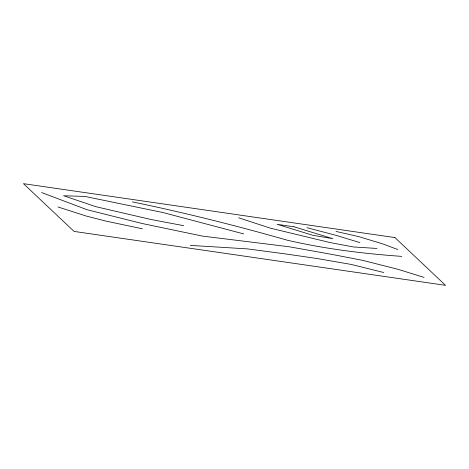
<?xml version="1.0" encoding="UTF-8"?>
<svg xmlns="http://www.w3.org/2000/svg" width="469" height="469" viewBox="0 0 469 469"><rect width="100%" height="100%" fill="white"/><g stroke="black" fill="none" stroke-linecap="round" stroke-linejoin="round"><path stroke-width="0.7" d="M376.976 248.447L353.591 246.975L330.457 242.655L270.343 228.157L238.604 217.774M190.25 245.398L247.427 248.887L285.515 253.934L316.475 258.425L351.217 264.434L383.812 272.53M401.745 256.373C363.34 253.67 325.105 248.922 287.556 240.275C236.247 225.653 184.487 212.639 132.229 201.852M183.678 225.677L150.912 219.48L95.875 206.682L63.532 195.731L85.024 196.447L163.282 212.615L243.698 233.908M142.488 228.819L105.941 221.104L85.974 215.969L57.957 206.952M336.027 231.434L359.078 236.704L383.243 244.062L397.782 249.543M306.966 227.7L335.693 235.239L359.858 242.59M424.046 277.408L397.982 269.294L362.209 260.254L332.023 254.427L288.939 246.729L202.35 236.089L142.066 223.49L87.105 209.737L41.606 192.548M394.927 237.578L23.45 183.66L74.073 231.422L445.55 285.34L394.927 237.578M293.981 226.773L277.214 224.34L312.823 235.286L332.773 238.662L293.981 226.773"/></g></svg>
